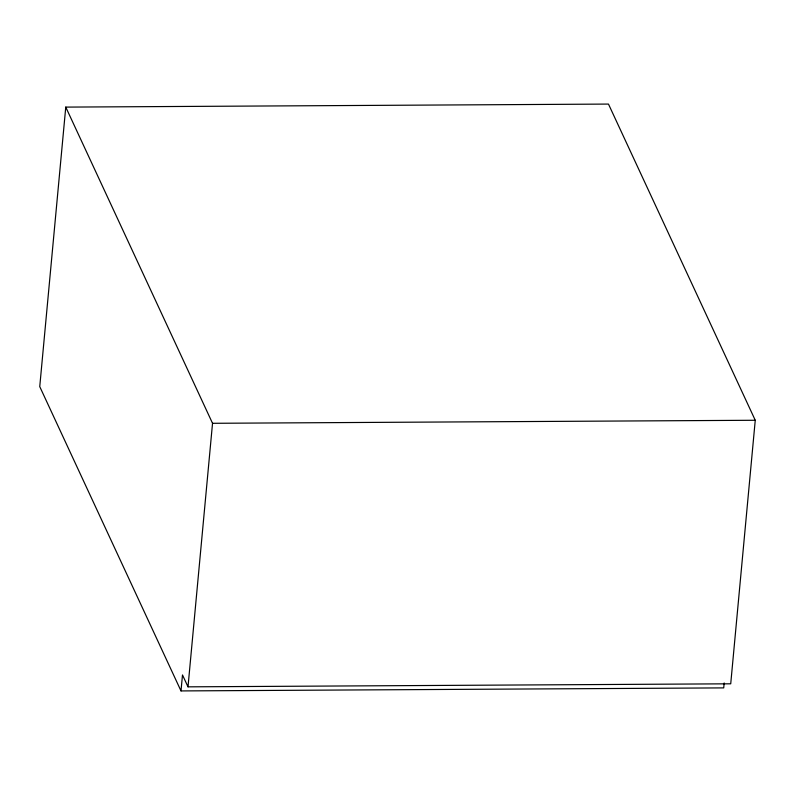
<?xml version="1.0" encoding="UTF-8"?>
<svg xmlns="http://www.w3.org/2000/svg" width="795" height="795" viewBox="0 0 795 795"><rect width="100%" height="100%" fill="white"/><g stroke="black" fill="none" stroke-linecap="round" stroke-linejoin="round"><path stroke-width="1.19" d="M181.002 690.925L182.492 674.955L188.008 686.84L730.724 683.809L755.25 420.267L608.473 104.075L65.766 107.106L39.75 386.618L181.002 690.925L723.718 687.894L724.175 682.975M188.008 686.84L212.533 423.298L65.766 107.106M212.533 423.298L755.25 420.267"/></g></svg>
